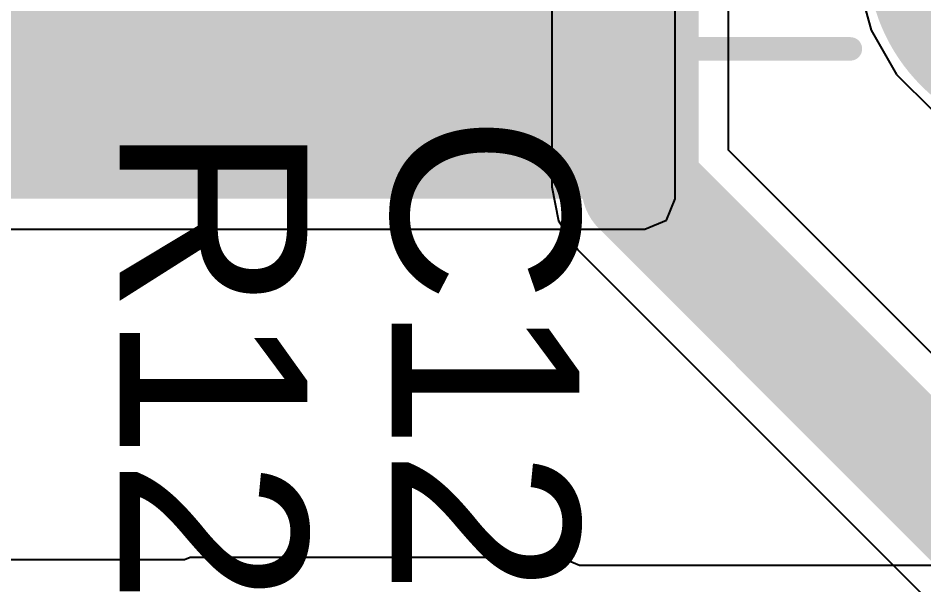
# Model space of a CAD drawing. Header units: millimetres. Extents: x -0.42 to 2.4, y -0.33 to 1.81.
# Drawn here: x 0.3143 to 0.5075, y 0.7786 to 0.8995 of the extents above; entities that cross this region are included whole.
import ezdxf

# ---------------------------------------------------------------- set-up
doc = ezdxf.new("R2010")
doc.units = ezdxf.units.MM
doc.header["$MEASUREMENT"] = 0
for name, color, linetype in [('BottomLayer', 5, 'Continuous'), ('BottomSolder', 6, 'Continuous'), ('MultiLayer', 9, 'Continuous'), ('TopLayer', 1, 'Continuous'), ('TopOverlay', 2, 'Continuous'), ('TopSolder', 216, 'Continuous')]:
    doc.layers.add(name, color=color, linetype=linetype)
doc.styles.add('Arial', font='arial.ttf', dxfattribs={"height": 0.2})

# ---------------------------------------------------------------- blocks, each defined once
blk = doc.blocks.new('SIP_3P_2_54___17')
at = {"layer": 'BottomLayer'}
h = blk.add_hatch(color=5, dxfattribs=at)
edge = h.paths.add_edge_path()
edge.add_arc((0.1, 0), 0.03543, 0, 360)
at = {"layer": 'BottomSolder'}
h = blk.add_hatch(color=6, dxfattribs=at)
edge = h.paths.add_edge_path()
edge.add_arc((0.1, 0), 0.03943, 0, 360)
at = {"layer": 'MultiLayer'}
h = blk.add_hatch(color=9, dxfattribs=at)
edge = h.paths.add_edge_path()
edge.add_arc((0.1, 0), 0.03543, 0, 360)
at = {"layer": 'TopLayer'}
h = blk.add_hatch(color=1, dxfattribs=at)
edge = h.paths.add_edge_path()
edge.add_arc((0.1, 0), 0.03543, 0, 360)
at = {"layer": 'TopSolder'}
h = blk.add_hatch(color=216, dxfattribs=at)
edge = h.paths.add_edge_path()
edge.add_arc((0.1, 0), 0.03943, 0, 360)
at = {"layer": 'TopOverlay', "const_width": 0.005}
for points in [[(0.12, -0.099), (0.12, -0.043)], [(0.12, -0.099), (0.083, -0.099)]]:
    blk.add_lwpolyline(points, dxfattribs=at)
at = {"layer": 'TopOverlay', "const_width": 0.0025}
for points in [[(0.11875, -0.043, 1), (0.12125, -0.043, 1)], [(0.11875, -0.099, 1), (0.12125, -0.099, 1)], [(0.11875, -0.099, 1), (0.12125, -0.099, 1)]]:
    blk.add_lwpolyline(points, format="xyb", close=True, dxfattribs=at)

msp = doc.modelspace()

# ---------------------------------------------------------------- hatches: boundary and pattern name
at = {"layer": 'TopLayer'}
msp.add_hatch(color=1, dxfattribs=at).paths.add_polyline_path([(0.231, 0.861), (0.448, 0.861), (0.448, 1.00286), (0.231, 1.00286)])

# ---------------------------------------------------------------- linework, layer by layer
at = {"layer": 'BottomLayer'}
for p, q in [((0.42814, 0.93711), (0.42814, 0.8635)), ((0.46586, 0.87131), (0.46586, 0.9293)), ((0.4934, 0.90749), (0.49623, 0.89695)), ((0.49623, 0.89695), (0.50168, 0.8875)), ((0.50168, 0.8875), (0.50939, 0.87979)), ((0.54924, 0.78794), (0.46586, 0.87131)), ((0.42814, 0.8635), (0.42957, 0.85628)), ((0.42957, 0.85628), (0.43366, 0.85016)), ((0.43366, 0.85016), (0.52256, 0.76126))]:
    msp.add_line(p, q, dxfattribs=at)
at = {"layer": 'BottomLayer', "const_width": 0.025}
for points in [[(0.447, 0.8635), (0.447, 0.93711)], [(0.447, 0.8635), (0.544, 0.7665)]]:
    msp.add_lwpolyline(points, dxfattribs=at)
at = {"layer": 'BottomLayer', "const_width": 0.0125}
msp.add_lwpolyline([(0.44075, 0.8635, 1), (0.45325, 0.8635, 1)], format="xyb", close=True, dxfattribs=at)
msp.add_lwpolyline([(0.44075, 0.8635, 1), (0.45325, 0.8635, 1)], format="xyb", close=True, dxfattribs=at)
at = {"layer": 'TopLayer'}
for p, q in [((0.45449, 0.861), (0.45449, 0.94022)), ((0.4934, 0.90749), (0.49623, 0.89695)), ((0.49623, 0.89695), (0.50168, 0.8875)), ((0.50168, 0.8875), (0.50939, 0.87979)), ((0.45259, 0.85641), (0.45449, 0.861)), ((0.448, 0.85451), (0.45259, 0.85641)), ((0.261, 0.85451), (0.448, 0.85451)), ((0.351, 0.78449), (0.34978, 0.78399)), ((0.43, 0.78449), (0.351, 0.78449)), ((0.43406, 0.78281), (0.43, 0.78449)), ((0.34978, 0.78399), (0.26984, 0.78399)), ((0.52947, 0.78281), (0.43406, 0.78281))]:
    msp.add_line(p, q, dxfattribs=at)

# ---------------------------------------------------------------- block references
at = {"rotation": 270}
msp.add_blockref('SIP_3P_2_54___17', (0.53483, 1.01294), dxfattribs=at)

# ---------------------------------------------------------------- texts
at = {"layer": 'TopOverlay', "style": 'Arial'}
for s, p in [('C12', (0.39401, 0.87898)), ('R12', (0.33601, 0.87698))]:
    msp.add_text(s, height=0.04, rotation=270, dxfattribs=at).set_placement(p)

doc.saveas('drawing.dxf')
